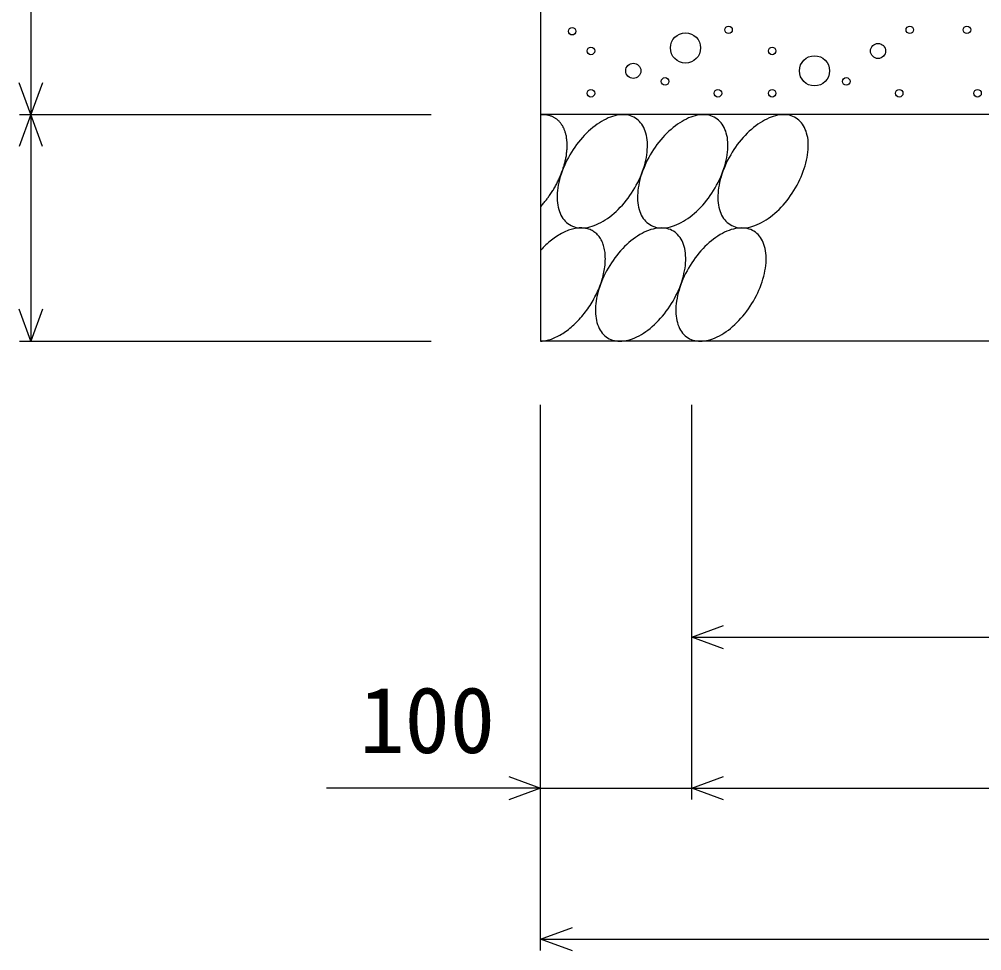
# Model space of a CAD drawing. Units: millimetres, scale not verified. Extents: x -25200 to 25200, y -8910 to 8910.
# Drawn here: x 14250 to 14887, y 5152 to 5769 of the extents above; entities that cross this region are included whole.
import ezdxf
from ezdxf.enums import TextEntityAlignment as Align

# ---------------------------------------------------------------- set-up
doc = ezdxf.new("R2010")
doc.units = ezdxf.units.MM
doc.header["$LTSCALE"] = 30
for name, color, linetype, lineweight in [('0-0_DIM', 7, 'Continuous', 25), ('0-2_HATCH', 6, 'Continuous', 25), ('0-5_OUTLINE', 3, 'Continuous', 25)]:
    doc.layers.add(name, color=color, linetype=linetype, lineweight=lineweight)
doc.styles.add('ＭＳ ゴシック', font='')
doc.styles.get('ＭＳ ゴシック').set_extended_font_data('MS Gothic')

msp = doc.modelspace()

# ---------------------------------------------------------------- linework, layer by layer
at = {"layer": '0-0_DIM'}
for p, q in [((14249.78, 5705.67), (14522.28, 5705.67)), ((14257.28, 5705.67), (14257.28, 5555.67)), ((14249.78, 5555.67), (14522.28, 5555.67)), ((14594.78, 5152.25), (14594.78, 5513.61)), ((14694.78, 5252.25), (14694.78, 5513.61)), ((14694.78, 5359.75), (15164.78, 5359.75)), ((14594.78, 5259.75), (14452.99, 5259.75)), ((14594.78, 5259.75), (14694.78, 5259.75)), ((14694.78, 5259.75), (15464.78, 5259.75)), ((14594.78, 5159.75), (15514.78, 5159.75))]:
    msp.add_line(p, q, dxfattribs=at)
for points in [[(14257.28, 5825.67), (14257.28, 5805.67), (14257.28, 5705.67)], [(14264.98, 5726.82), (14257.28, 5705.67), (14249.58, 5726.82)], [(14264.98, 5684.53), (14257.28, 5705.67), (14249.58, 5684.53)], [(14264.98, 5576.82), (14257.28, 5555.67), (14249.58, 5576.82)], [(14715.92, 5352.05), (14694.78, 5359.75), (14715.92, 5367.44)], [(14573.64, 5267.44), (14594.78, 5259.75), (14573.64, 5252.05)], [(14715.92, 5252.05), (14694.78, 5259.75), (14715.92, 5267.44)], [(14615.92, 5152.05), (14594.78, 5159.75), (14615.92, 5167.44)]]:
    msp.add_lwpolyline(points, dxfattribs=at)
at = {"layer": '0-2_HATCH'}
for points in [[(14599.88, 5705.23), (14599.38, 5705.33), (14598.98, 5705.41), (14598.58, 5705.48), (14598.08, 5705.53), (14597.58, 5705.58), (14597.18, 5705.61), (14596.68, 5705.64), (14596.18, 5705.65), (14595.78, 5705.64), (14595.28, 5705.63), (14594.78, 5705.6)], [(14611.38, 5693), (14611.28, 5693.5), (14611.08, 5693.99), (14610.98, 5694.47), (14610.78, 5694.94), (14610.58, 5695.41), (14610.38, 5695.86), (14610.28, 5696.31), (14610.08, 5696.75), (14609.78, 5697.18), (14609.58, 5697.6), (14609.38, 5698.01), (14609.18, 5698.41), (14608.88, 5698.8), (14608.68, 5699.18), (14608.38, 5699.55), (14608.08, 5699.91), (14607.88, 5700.26), (14607.58, 5700.61), (14607.28, 5700.94), (14606.98, 5701.26), (14606.68, 5701.57), (14606.38, 5701.86), (14605.98, 5702.15), (14605.68, 5702.43), (14605.38, 5702.7), (14604.98, 5702.95), (14604.68, 5703.2), (14604.28, 5703.43), (14603.88, 5703.65), (14603.48, 5703.86), (14603.18, 5704.06), (14602.78, 5704.25), (14602.38, 5704.42), (14601.98, 5704.59), (14601.58, 5704.74), (14601.18, 5704.88), (14600.68, 5705.01), (14600.28, 5705.13), (14599.88, 5705.23)], [(14657.48, 5703.45), (14656.38, 5704.03), (14655.28, 5704.52), (14654.18, 5704.93), (14653.08, 5705.24), (14651.78, 5705.47), (14650.58, 5705.6), (14649.28, 5705.65), (14647.98, 5705.6), (14646.58, 5705.47), (14645.18, 5705.24), (14643.78, 5704.93), (14642.38, 5704.52), (14640.98, 5704.03), (14639.48, 5703.46), (14638.08, 5702.79), (14636.58, 5702.05), (14635.08, 5701.22), (14633.68, 5700.31), (14632.18, 5699.33), (14630.78, 5698.27), (14629.28, 5697.14), (14627.88, 5695.93), (14626.48, 5694.66), (14625.08, 5693.33), (14623.68, 5691.94), (14622.38, 5690.49), (14621.08, 5688.98), (14619.78, 5687.43), (14618.58, 5685.83), (14617.38, 5684.18), (14616.28, 5682.5), (14615.18, 5680.78), (14614.08, 5679.03), (14613.18, 5677.26), (14612.18, 5675.46), (14611.28, 5673.65), (14610.48, 5671.82), (14609.68, 5669.99), (14608.98, 5668.15)], [(14664.88, 5691.94), (14664.48, 5693.33), (14664.08, 5694.66), (14663.58, 5695.93), (14663.08, 5697.13), (14662.48, 5698.27), (14661.78, 5699.33), (14660.98, 5700.31), (14660.18, 5701.22), (14659.38, 5702.05), (14658.38, 5702.79), (14657.48, 5703.45)], [(14710.68, 5703.45), (14709.58, 5704.03), (14708.58, 5704.52), (14707.38, 5704.93), (14706.28, 5705.24), (14704.98, 5705.47), (14703.78, 5705.6), (14702.48, 5705.65), (14701.18, 5705.6), (14699.78, 5705.47), (14698.48, 5705.24), (14697.08, 5704.93), (14695.58, 5704.52), (14694.18, 5704.03), (14692.68, 5703.46), (14691.28, 5702.79), (14689.78, 5702.05), (14688.38, 5701.22), (14686.88, 5700.31), (14685.38, 5699.33), (14683.98, 5698.27), (14682.48, 5697.14), (14681.08, 5695.93), (14679.68, 5694.66), (14678.28, 5693.33), (14676.88, 5691.94), (14675.58, 5690.49), (14674.28, 5688.98), (14673.08, 5687.43), (14671.78, 5685.83), (14670.58, 5684.18), (14669.48, 5682.5), (14668.38, 5680.78), (14667.38, 5679.03), (14666.38, 5677.26), (14665.38, 5675.46), (14664.48, 5673.65), (14663.68, 5671.82), (14662.98, 5669.99), (14662.18, 5668.15)], [(14718.08, 5691.94), (14717.68, 5693.33), (14717.28, 5694.66), (14716.78, 5695.93), (14716.28, 5697.13), (14715.68, 5698.27), (14714.98, 5699.33), (14714.18, 5700.31), (14713.38, 5701.22), (14712.58, 5702.05), (14711.58, 5702.79), (14710.68, 5703.45)], [(14763.88, 5703.45), (14762.78, 5704.03), (14761.78, 5704.52), (14760.58, 5704.93), (14759.48, 5705.24), (14758.28, 5705.47), (14756.98, 5705.6), (14755.68, 5705.65), (14754.38, 5705.6), (14752.98, 5705.47), (14751.68, 5705.24), (14750.28, 5704.93), (14748.78, 5704.52), (14747.38, 5704.03), (14745.98, 5703.46), (14744.48, 5702.79), (14742.98, 5702.05), (14741.58, 5701.22), (14740.08, 5700.31), (14738.58, 5699.33), (14737.18, 5698.27), (14735.68, 5697.14), (14734.28, 5695.93), (14732.88, 5694.66), (14731.48, 5693.33), (14730.18, 5691.94), (14728.78, 5690.49), (14727.48, 5688.98), (14726.28, 5687.43), (14724.98, 5685.83), (14723.78, 5684.18), (14722.68, 5682.5), (14721.58, 5680.78), (14720.58, 5679.03), (14719.58, 5677.26), (14718.58, 5675.46), (14717.68, 5673.65), (14716.88, 5671.82), (14716.18, 5669.99), (14715.48, 5668.15)], [(14771.28, 5691.94), (14770.88, 5693.33), (14770.48, 5694.66), (14769.98, 5695.93), (14769.48, 5697.13), (14768.88, 5698.27), (14768.18, 5699.33), (14767.38, 5700.31), (14766.58, 5701.22), (14765.78, 5702.05), (14764.88, 5702.79), (14763.88, 5703.45)], [(14609.38, 5669.16), (14609.58, 5669.83), (14609.78, 5670.5), (14610.08, 5671.17), (14610.28, 5671.83), (14610.38, 5672.5), (14610.58, 5673.17), (14610.78, 5673.83), (14610.98, 5674.49), (14611.08, 5675.15), (14611.28, 5675.81), (14611.38, 5676.46), (14611.48, 5677.12), (14611.68, 5677.77), (14611.78, 5678.41), (14611.88, 5679.06), (14611.88, 5679.7), (14611.98, 5680.33), (14612.08, 5680.96), (14612.18, 5681.59), (14612.18, 5682.22), (14612.28, 5682.84), (14612.28, 5683.45), (14612.28, 5684.06), (14612.28, 5684.66), (14612.28, 5685.26), (14612.28, 5685.86), (14612.28, 5686.45), (14612.28, 5687.03), (14612.28, 5687.61), (14612.18, 5688.18), (14612.18, 5688.74), (14612.08, 5689.3), (14611.98, 5689.85), (14611.88, 5690.39), (14611.88, 5690.93), (14611.78, 5691.46), (14611.68, 5691.98), (14611.48, 5692.49), (14611.38, 5693)], [(14631.78, 5632.84), (14633.18, 5633.5), (14634.68, 5634.25), (14636.08, 5635.07), (14637.58, 5635.98), (14639.08, 5636.97), (14640.48, 5638.03), (14641.98, 5639.16), (14643.38, 5640.36), (14644.78, 5641.63), (14646.18, 5642.96), (14647.48, 5644.36), (14648.88, 5645.81), (14650.18, 5647.31), (14651.38, 5648.87), (14652.68, 5650.47), (14653.88, 5652.11), (14654.98, 5653.79), (14656.08, 5655.51), (14657.08, 5657.26), (14658.08, 5659.03), (14659.08, 5660.83), (14659.98, 5662.64), (14660.78, 5664.47), (14661.48, 5666.31), (14662.18, 5668.15), (14662.88, 5669.99), (14663.48, 5671.82), (14663.98, 5673.65), (14664.38, 5675.46), (14664.78, 5677.26), (14665.08, 5679.03), (14665.28, 5680.78), (14665.38, 5682.5), (14665.48, 5684.18), (14665.48, 5685.82), (14665.48, 5687.42), (14665.28, 5688.98), (14665.08, 5690.48), (14664.88, 5691.94)], [(14684.98, 5632.84), (14686.38, 5633.5), (14687.88, 5634.25), (14689.38, 5635.07), (14690.78, 5635.98), (14692.28, 5636.97), (14693.68, 5638.03), (14695.18, 5639.16), (14696.58, 5640.36), (14697.98, 5641.63), (14699.38, 5642.96), (14700.78, 5644.36), (14702.08, 5645.81), (14703.38, 5647.31), (14704.68, 5648.87), (14705.88, 5650.47), (14707.08, 5652.11), (14708.18, 5653.79), (14709.28, 5655.51), (14710.28, 5657.26), (14711.28, 5659.03), (14712.28, 5660.83), (14713.18, 5662.64), (14713.98, 5664.47), (14714.78, 5666.31), (14715.48, 5668.15), (14716.08, 5669.99), (14716.68, 5671.82), (14717.18, 5673.65), (14717.58, 5675.46), (14717.98, 5677.26), (14718.28, 5679.03), (14718.48, 5680.78), (14718.68, 5682.5), (14718.68, 5684.18), (14718.68, 5685.82), (14718.68, 5687.42), (14718.58, 5688.98), (14718.38, 5690.48), (14718.08, 5691.94)], [(14738.18, 5632.84), (14739.58, 5633.5), (14741.08, 5634.25), (14742.58, 5635.07), (14743.98, 5635.98), (14745.48, 5636.97), (14746.88, 5638.03), (14748.38, 5639.16), (14749.78, 5640.36), (14751.18, 5641.63), (14752.58, 5642.96), (14753.98, 5644.36), (14755.28, 5645.81), (14756.58, 5647.31), (14757.88, 5648.87), (14759.08, 5650.47), (14760.28, 5652.11), (14761.38, 5653.79), (14762.48, 5655.51), (14763.58, 5657.26), (14764.58, 5659.03), (14765.48, 5660.83), (14766.38, 5662.64), (14767.18, 5664.47), (14767.98, 5666.31), (14768.68, 5668.15), (14769.28, 5669.99), (14769.88, 5671.82), (14770.38, 5673.65), (14770.78, 5675.46), (14771.18, 5677.26), (14771.48, 5679.03), (14771.68, 5680.78), (14771.88, 5682.5), (14771.88, 5684.18), (14771.98, 5685.82), (14771.88, 5687.42), (14771.78, 5688.98), (14771.58, 5690.48), (14771.28, 5691.94)], [(14594.78, 5644.85), (14595.28, 5645.38), (14595.78, 5645.91), (14596.18, 5646.46), (14596.68, 5647.01), (14597.18, 5647.56), (14597.58, 5648.13), (14598.08, 5648.7), (14598.58, 5649.27), (14598.98, 5649.86), (14599.38, 5650.44), (14599.88, 5651.04), (14600.28, 5651.64), (14600.68, 5652.24), (14601.18, 5652.85), (14601.58, 5653.47), (14601.98, 5654.09), (14602.38, 5654.71), (14602.78, 5655.34), (14603.18, 5655.97), (14603.48, 5656.61), (14603.88, 5657.25), (14604.28, 5657.89), (14604.68, 5658.54), (14604.98, 5659.19), (14605.38, 5659.84), (14605.68, 5660.49), (14605.98, 5661.15), (14606.38, 5661.81), (14606.68, 5662.47), (14606.98, 5663.14), (14607.28, 5663.8), (14607.58, 5664.47), (14607.88, 5665.14), (14608.08, 5665.81), (14608.38, 5666.48), (14608.68, 5667.15), (14608.88, 5667.82), (14609.18, 5668.49), (14609.38, 5669.16)], [(14608.98, 5668.15), (14608.38, 5666.31), (14607.78, 5664.47), (14607.28, 5662.65), (14606.88, 5660.83), (14606.48, 5659.04), (14606.18, 5657.26), (14605.98, 5655.52), (14605.78, 5653.8), (14605.78, 5652.12), (14605.68, 5650.47), (14605.78, 5648.87), (14605.88, 5647.31), (14606.08, 5645.81), (14606.38, 5644.36), (14606.78, 5642.96), (14607.18, 5641.63), (14607.68, 5640.36), (14608.18, 5639.16), (14608.78, 5638.03), (14609.48, 5636.97), (14610.28, 5635.98), (14611.08, 5635.08), (14611.88, 5634.25), (14612.88, 5633.5), (14613.78, 5632.84), (14614.88, 5632.26), (14615.88, 5631.77), (14617.08, 5631.37), (14618.18, 5631.05), (14619.48, 5630.83), (14620.68, 5630.69), (14621.98, 5630.65), (14623.28, 5630.69), (14624.68, 5630.83), (14625.98, 5631.05), (14627.38, 5631.37), (14628.88, 5631.77), (14630.28, 5632.26), (14631.78, 5632.84)], [(14662.18, 5668.15), (14661.58, 5666.31), (14660.98, 5664.47), (14660.48, 5662.65), (14660.08, 5660.83), (14659.68, 5659.04), (14659.38, 5657.26), (14659.18, 5655.52), (14659.08, 5653.8), (14658.98, 5652.12), (14658.98, 5650.47), (14658.98, 5648.87), (14659.08, 5647.31), (14659.38, 5645.81), (14659.58, 5644.36), (14659.98, 5642.96), (14660.38, 5641.63), (14660.88, 5640.36), (14661.38, 5639.16), (14661.98, 5638.03), (14662.68, 5636.97), (14663.48, 5635.98), (14664.28, 5635.08), (14665.08, 5634.25), (14666.08, 5633.5), (14666.98, 5632.84), (14668.08, 5632.26), (14669.08, 5631.77), (14670.28, 5631.37), (14671.38, 5631.05), (14672.68, 5630.83), (14673.88, 5630.69), (14675.18, 5630.65), (14676.48, 5630.69), (14677.88, 5630.83), (14679.28, 5631.05), (14680.68, 5631.37), (14682.08, 5631.77), (14683.48, 5632.26), (14684.98, 5632.84)], [(14715.48, 5668.15), (14714.78, 5666.31), (14714.18, 5664.47), (14713.68, 5662.65), (14713.28, 5660.83), (14712.88, 5659.04), (14712.58, 5657.26), (14712.38, 5655.52), (14712.28, 5653.8), (14712.18, 5652.12), (14712.18, 5650.47), (14712.18, 5648.87), (14712.38, 5647.31), (14712.58, 5645.81), (14712.78, 5644.36), (14713.18, 5642.96), (14713.58, 5641.63), (14714.08, 5640.36), (14714.58, 5639.16), (14715.18, 5638.03), (14715.88, 5636.97), (14716.68, 5635.98), (14717.48, 5635.08), (14718.28, 5634.25), (14719.28, 5633.5), (14720.18, 5632.84), (14721.28, 5632.26), (14722.38, 5631.77), (14723.48, 5631.37), (14724.68, 5631.05), (14725.88, 5630.83), (14727.08, 5630.69), (14728.38, 5630.65), (14729.68, 5630.69), (14731.08, 5630.83), (14732.48, 5631.05), (14733.88, 5631.37), (14735.28, 5631.77), (14736.68, 5632.26), (14738.18, 5632.84)], [(14634.78, 5622.89), (14634.38, 5623.6), (14633.88, 5624.27), (14633.48, 5624.92), (14632.98, 5625.53), (14632.38, 5626.11), (14631.88, 5626.66), (14631.28, 5627.17), (14630.68, 5627.66), (14630.08, 5628.1), (14629.48, 5628.51), (14628.78, 5628.89), (14628.18, 5629.23), (14627.48, 5629.54), (14626.68, 5629.81), (14625.98, 5630.04), (14625.18, 5630.23), (14624.48, 5630.39), (14623.68, 5630.51), (14622.88, 5630.6), (14621.98, 5630.65), (14621.18, 5630.66), (14620.38, 5630.63), (14619.48, 5630.56), (14618.58, 5630.46), (14617.68, 5630.32), (14616.78, 5630.15), (14615.88, 5629.93), (14614.98, 5629.68), (14614.08, 5629.4), (14613.18, 5629.08), (14612.28, 5628.72), (14611.28, 5628.33), (14610.38, 5627.9), (14609.38, 5627.44), (14608.48, 5626.94), (14607.58, 5626.41), (14606.58, 5625.85), (14605.68, 5625.25), (14604.68, 5624.62)], [(14682.78, 5628.46), (14681.68, 5629.04), (14680.68, 5629.53), (14679.48, 5629.94), (14678.38, 5630.25), (14677.18, 5630.48), (14675.88, 5630.61), (14674.58, 5630.66), (14673.28, 5630.61), (14671.88, 5630.48), (14670.58, 5630.25), (14669.18, 5629.94), (14667.68, 5629.53), (14666.28, 5629.04), (14664.88, 5628.47), (14663.38, 5627.8), (14661.88, 5627.06), (14660.48, 5626.23), (14658.98, 5625.32), (14657.48, 5624.34), (14656.08, 5623.28), (14654.58, 5622.15), (14653.18, 5620.94), (14651.78, 5619.67), (14650.38, 5618.34), (14649.08, 5616.95), (14647.68, 5615.5), (14646.38, 5613.99), (14645.18, 5612.44), (14643.88, 5610.84), (14642.78, 5609.19), (14641.58, 5607.51), (14640.48, 5605.79), (14639.48, 5604.04), (14638.48, 5602.27), (14637.48, 5600.47), (14636.68, 5598.66), (14635.78, 5596.83), (14635.08, 5595), (14634.38, 5593.16)], [(14690.18, 5616.94), (14689.78, 5618.34), (14689.38, 5619.67), (14688.88, 5620.94), (14688.38, 5622.14), (14687.78, 5623.28), (14687.08, 5624.34), (14686.28, 5625.32), (14685.48, 5626.23), (14684.68, 5627.06), (14683.78, 5627.8), (14682.78, 5628.46)], [(14735.98, 5628.46), (14734.98, 5629.04), (14733.88, 5629.53), (14732.78, 5629.94), (14731.58, 5630.25), (14730.38, 5630.48), (14729.08, 5630.61), (14727.78, 5630.66), (14726.48, 5630.61), (14725.18, 5630.48), (14723.78, 5630.25), (14722.38, 5629.94), (14720.98, 5629.53), (14719.48, 5629.04), (14718.08, 5628.47), (14716.58, 5627.8), (14715.08, 5627.06), (14713.68, 5626.23), (14712.18, 5625.32), (14710.68, 5624.34), (14709.28, 5623.28), (14707.78, 5622.15), (14706.38, 5620.94), (14704.98, 5619.67), (14703.58, 5618.34), (14702.28, 5616.95), (14700.88, 5615.5), (14699.58, 5613.99), (14698.38, 5612.44), (14697.08, 5610.84), (14695.98, 5609.19), (14694.78, 5607.51), (14693.68, 5605.79), (14692.68, 5604.04), (14691.68, 5602.27), (14690.68, 5600.47), (14689.88, 5598.66), (14688.98, 5596.83), (14688.28, 5595), (14687.58, 5593.16)], [(14743.38, 5616.94), (14743.08, 5618.34), (14742.58, 5619.67), (14742.18, 5620.94), (14741.58, 5622.14), (14740.98, 5623.28), (14740.28, 5624.34), (14739.58, 5625.32), (14738.78, 5626.23), (14737.88, 5627.06), (14736.98, 5627.8), (14735.98, 5628.46)], [(14604.68, 5624.62), (14603.78, 5623.96), (14602.88, 5623.27), (14601.88, 5622.55), (14600.98, 5621.81), (14600.08, 5621.03), (14599.18, 5620.22), (14598.28, 5619.39), (14597.38, 5618.53), (14596.48, 5617.65), (14595.68, 5616.74), (14594.78, 5615.81)], [(14628.78, 5581.55), (14629.48, 5582.68), (14630.08, 5583.82), (14630.68, 5584.97), (14631.28, 5586.13), (14631.88, 5587.3), (14632.38, 5588.47), (14632.98, 5589.64), (14633.48, 5590.82), (14633.88, 5592), (14634.38, 5593.19), (14634.78, 5594.37), (14635.18, 5595.55), (14635.48, 5596.73), (14635.88, 5597.91), (14636.18, 5599.08), (14636.48, 5600.24), (14636.68, 5601.4), (14636.88, 5602.55), (14637.08, 5603.69), (14637.28, 5604.82), (14637.38, 5605.94), (14637.48, 5607.04), (14637.58, 5608.14), (14637.58, 5609.21), (14637.68, 5610.27), (14637.58, 5611.32), (14637.58, 5612.34), (14637.48, 5613.35), (14637.38, 5614.34), (14637.28, 5615.3), (14637.08, 5616.25), (14636.88, 5617.17), (14636.68, 5618.06), (14636.48, 5618.93), (14636.18, 5619.78), (14635.88, 5620.6), (14635.48, 5621.39), (14635.18, 5622.16), (14634.78, 5622.89)], [(14657.08, 5557.85), (14658.48, 5558.51), (14659.98, 5559.26), (14661.48, 5560.08), (14662.88, 5560.99), (14664.38, 5561.98), (14665.78, 5563.04), (14667.28, 5564.17), (14668.68, 5565.37), (14670.08, 5566.64), (14671.48, 5567.97), (14672.88, 5569.37), (14674.18, 5570.82), (14675.48, 5572.32), (14676.78, 5573.88), (14677.98, 5575.48), (14679.18, 5577.12), (14680.28, 5578.8), (14681.38, 5580.52), (14682.48, 5582.27), (14683.48, 5584.04), (14684.38, 5585.84), (14685.28, 5587.65), (14686.08, 5589.48), (14686.88, 5591.31), (14687.58, 5593.15), (14688.18, 5594.99), (14688.78, 5596.83), (14689.28, 5598.66), (14689.68, 5600.47), (14690.08, 5602.27), (14690.38, 5604.04), (14690.58, 5605.79), (14690.78, 5607.51), (14690.88, 5609.19), (14690.88, 5610.83), (14690.78, 5612.43), (14690.68, 5613.99), (14690.48, 5615.49), (14690.18, 5616.94)], [(14710.28, 5557.85), (14711.68, 5558.51), (14713.18, 5559.26), (14714.68, 5560.08), (14716.08, 5560.99), (14717.58, 5561.98), (14719.08, 5563.04), (14720.48, 5564.17), (14721.88, 5565.37), (14723.28, 5566.64), (14724.68, 5567.97), (14726.08, 5569.37), (14727.38, 5570.82), (14728.68, 5572.32), (14729.98, 5573.88), (14731.18, 5575.48), (14732.38, 5577.12), (14733.48, 5578.8), (14734.58, 5580.52), (14735.68, 5582.27), (14736.68, 5584.04), (14737.58, 5585.84), (14738.48, 5587.65), (14739.28, 5589.48), (14740.08, 5591.31), (14740.78, 5593.15), (14741.38, 5594.99), (14741.98, 5596.83), (14742.48, 5598.66), (14742.88, 5600.47), (14743.28, 5602.27), (14743.58, 5604.04), (14743.78, 5605.79), (14743.98, 5607.51), (14744.08, 5609.19), (14744.08, 5610.83), (14743.98, 5612.43), (14743.88, 5613.99), (14743.68, 5615.49), (14743.38, 5616.94)], [(14634.38, 5593.16), (14633.68, 5591.32), (14633.18, 5589.48), (14632.58, 5587.66), (14632.18, 5585.84), (14631.78, 5584.05), (14631.48, 5582.27), (14631.28, 5580.52), (14631.18, 5578.81), (14631.08, 5577.12), (14631.08, 5575.48), (14631.08, 5573.88), (14631.28, 5572.32), (14631.48, 5570.82), (14631.68, 5569.37), (14632.08, 5567.97), (14632.48, 5566.64), (14632.98, 5565.37), (14633.48, 5564.17), (14634.18, 5563.04), (14634.78, 5561.98), (14635.58, 5560.99), (14636.38, 5560.09), (14637.28, 5559.26), (14638.18, 5558.51), (14639.08, 5557.85), (14640.18, 5557.27), (14641.28, 5556.78), (14642.38, 5556.38), (14643.58, 5556.06), (14644.78, 5555.84), (14645.98, 5555.7), (14647.28, 5555.66), (14648.58, 5555.7), (14649.98, 5555.84), (14651.38, 5556.06), (14652.78, 5556.38), (14654.18, 5556.78), (14655.58, 5557.27), (14657.08, 5557.85)], [(14687.58, 5593.16), (14686.88, 5591.32), (14686.38, 5589.48), (14685.88, 5587.66), (14685.38, 5585.84), (14685.08, 5584.05), (14684.78, 5582.27), (14684.48, 5580.52), (14684.38, 5578.81), (14684.28, 5577.12), (14684.28, 5575.48), (14684.28, 5573.88), (14684.48, 5572.32), (14684.68, 5570.82), (14684.88, 5569.37), (14685.28, 5567.97), (14685.68, 5566.64), (14686.18, 5565.37), (14686.68, 5564.17), (14687.38, 5563.04), (14687.98, 5561.98), (14688.78, 5560.99), (14689.58, 5560.09), (14690.48, 5559.26), (14691.38, 5558.51), (14692.38, 5557.85), (14693.38, 5557.27), (14694.48, 5556.78), (14695.58, 5556.38), (14696.78, 5556.06), (14697.98, 5555.84), (14699.18, 5555.7), (14700.48, 5555.66), (14701.78, 5555.7), (14703.18, 5555.84), (14704.58, 5556.06), (14705.98, 5556.38), (14707.38, 5556.78), (14708.78, 5557.27), (14710.28, 5557.85)], [(14594.78, 5555.67), (14595.68, 5555.72), (14596.48, 5555.8), (14597.38, 5555.93), (14598.28, 5556.09), (14599.18, 5556.29), (14600.08, 5556.52), (14600.98, 5556.79), (14601.88, 5557.1), (14602.88, 5557.44), (14603.78, 5557.82), (14604.68, 5558.23), (14605.68, 5558.68), (14606.58, 5559.16), (14607.58, 5559.68), (14608.48, 5560.23), (14609.38, 5560.81), (14610.38, 5561.43), (14611.28, 5562.07), (14612.28, 5562.75), (14613.18, 5563.46), (14614.08, 5564.2), (14614.98, 5564.96), (14615.88, 5565.76), (14616.78, 5566.58), (14617.68, 5567.42), (14618.58, 5568.3), (14619.48, 5569.19), (14620.38, 5570.12), (14621.18, 5571.06), (14621.98, 5572.03), (14622.88, 5573.02), (14623.68, 5574.02), (14624.48, 5575.05), (14625.18, 5576.09), (14625.98, 5577.16), (14626.68, 5578.23), (14627.48, 5579.33), (14628.18, 5580.43), (14628.78, 5581.55)]]:
    msp.add_lwpolyline(points, dxfattribs=at)
for centre, radius in [((14615.64, 5760.93), 2.5), ((14719.18, 5761.84), 2.5), ((14839.18, 5761.84), 2.5), ((14877, 5761.84), 2.5), ((14690.67, 5749.84), 10), ((14628.06, 5747.83), 2.5), ((14748.06, 5747.83), 2.5), ((14818.16, 5747.83), 5), ((14776.1, 5734.7), 10), ((14656.1, 5734.7), 5), ((14677.13, 5727.7), 2.5), ((14797.13, 5727.7), 2.5), ((14628.06, 5719.82), 2.5), ((14712.17, 5719.82), 2.5), ((14748.06, 5719.82), 2.5), ((14832.17, 5719.82), 2.5), ((14884.01, 5719.82), 2.5)]:
    msp.add_circle(centre, radius, dxfattribs=at)
at = {"layer": '0-5_OUTLINE'}
for p, q in [((14594.78, 5805.67), (14594.78, 5555.67)), ((15514.78, 5705.67), (14594.78, 5705.67)), ((15514.78, 5555.67), (14594.78, 5555.67))]:
    msp.add_line(p, q, dxfattribs=at)

# ---------------------------------------------------------------- texts
at = {"layer": '0-0_DIM', "style": 'ＭＳ ゴシック'}
msp.add_text('100', height=43.99, dxfattribs=at).set_placement((14474.78, 5269.75), align=Align.BOTTOM_LEFT)

doc.saveas('drawing.dxf')
